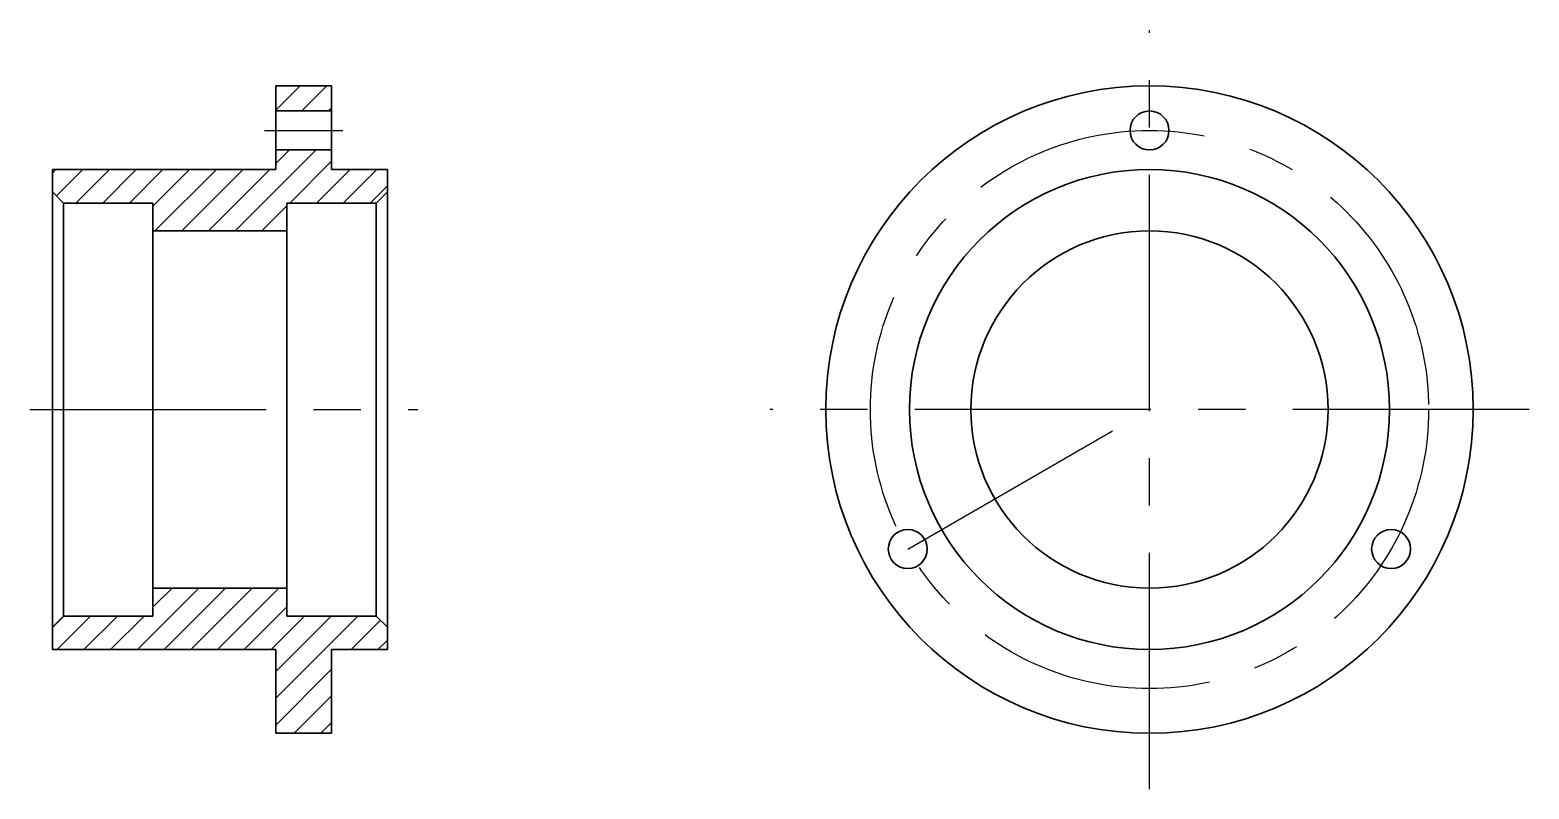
# Model space of a CAD drawing. Header units: millimetres. Extents: x 297 to 498, y 195 to 297.
import ezdxf

# ---------------------------------------------------------------- set-up
doc = ezdxf.new("R2010")
doc.units = ezdxf.units.MM
doc.linetypes.add('CENTER', pattern=[50.8, 31.75, -6.35, 6.35, -6.35])

msp = doc.modelspace()

# ---------------------------------------------------------------- hatches: boundary and pattern name
h = msp.add_hatch()
h.set_pattern_fill('ANSI31', color=2, scale=0.8)
h.paths.add_polyline_path([(344.62, 278.54), (337.12, 278.54), (337.12, 281.17), (329.62, 281.17), (329.62, 278.54), (299.62, 278.54), (299.62, 275.54), (301.12, 274.04), (313.12, 274.04), (313.12, 270.29), (331.12, 270.29), (331.12, 274.04), (343.12, 274.04), (344.62, 275.54)])
h.paths.add_polyline_path([(343.12, 218.54), (331.12, 218.54), (331.12, 222.29), (313.12, 222.29), (313.12, 218.54), (301.12, 218.54), (299.62, 217.04), (299.62, 214.04), (329.62, 214.04), (329.62, 202.79), (337.12, 202.79), (337.12, 214.04), (344.62, 214.04), (344.62, 217.04)])
h.paths.add_polyline_path([(337.12, 289.79), (329.62, 289.79), (329.62, 286.42), (337.12, 286.42)])

# ---------------------------------------------------------------- linework, layer by layer
at = {"color": 1, "linetype": 'CENTER'}
for p, q in [((447.03, 195.29), (447.03, 297.29)), ((328.12, 283.79), (338.62, 283.79)), ((296.6, 246.29), (348.72, 246.29)), ((498.03, 246.29), (396.03, 246.29)), ((414.55, 227.54), (447.03, 246.29))]:
    msp.add_line(p, q, dxfattribs=at)
at = {"lineweight": 30}
for p, q in [((337.12, 289.79), (329.62, 289.79)), ((329.62, 289.79), (329.62, 278.54)), ((337.12, 289.79), (337.12, 278.54)), ((329.62, 286.42), (337.12, 286.42)), ((329.62, 281.17), (337.12, 281.17)), ((329.62, 278.54), (299.62, 278.54)), ((299.62, 278.54), (299.62, 275.54)), ((337.12, 278.54), (344.62, 278.54)), ((344.62, 278.54), (344.62, 246.29)), ((344.62, 278.54), (344.62, 275.54)), ((299.62, 275.54), (301.12, 274.04)), ((299.62, 275.54), (299.62, 217.04)), ((301.12, 274.04), (313.12, 274.04)), ((301.12, 218.54), (301.12, 274.04)), ((313.12, 274.04), (313.12, 246.29)), ((343.12, 274.04), (331.12, 274.04)), ((331.12, 274.04), (331.12, 246.29)), ((344.62, 275.54), (343.12, 274.04)), ((343.12, 218.54), (343.12, 274.04)), ((344.62, 275.54), (344.62, 217.04)), ((313.12, 270.29), (331.12, 270.29)), ((313.12, 218.54), (313.12, 246.29)), ((331.12, 218.54), (331.12, 246.29)), ((344.62, 214.04), (344.62, 246.29)), ((344.62, 214.04), (344.62, 246.29)), ((313.12, 222.29), (331.12, 222.29)), ((299.62, 217.04), (301.12, 218.54)), ((299.62, 217.04), (301.12, 218.54)), ((301.12, 218.54), (313.12, 218.54)), ((343.12, 218.54), (331.12, 218.54)), ((344.62, 217.04), (343.12, 218.54)), ((344.62, 217.04), (343.12, 218.54)), ((299.62, 214.04), (299.62, 217.04)), ((344.62, 214.04), (344.62, 217.04)), ((329.62, 214.04), (299.62, 214.04)), ((329.62, 202.79), (329.62, 214.04)), ((337.12, 214.04), (344.62, 214.04)), ((337.12, 202.79), (337.12, 214.04)), ((337.12, 202.79), (329.62, 202.79))]:
    msp.add_line(p, q, dxfattribs=at)
for centre, radius in [((447.03, 246.29), 43.5), ((447.03, 283.79), 2.62), ((447.03, 246.29), 32.25), ((447.03, 246.29), 24), ((414.55, 227.54), 2.62), ((479.5, 227.54), 2.62)]:
    msp.add_circle(centre, radius, dxfattribs=at)
at = {"color": 1, "linetype": 'CENTER'}
msp.add_circle((447.03, 246.29), 37.5, dxfattribs=at)

doc.saveas('drawing.dxf')
